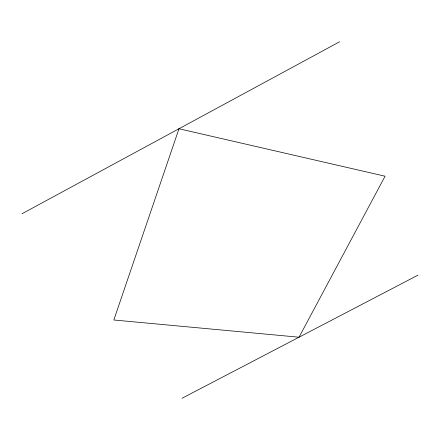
<?xml version="1.0" encoding="UTF-8"?>
<svg xmlns="http://www.w3.org/2000/svg" width="440" height="440" viewBox="0 0 440 440"><rect width="100%" height="100%" fill="white"/><g stroke="black" fill="none" stroke-linecap="round" stroke-linejoin="round"><path stroke-width="0.66" d="M22 213.757L339.625 41.767M182.078 398.233L418 275.138M178.976 128.755L113.828 319.995L299.035 337.211L385.072 176.209L178.976 128.755"/></g></svg>
